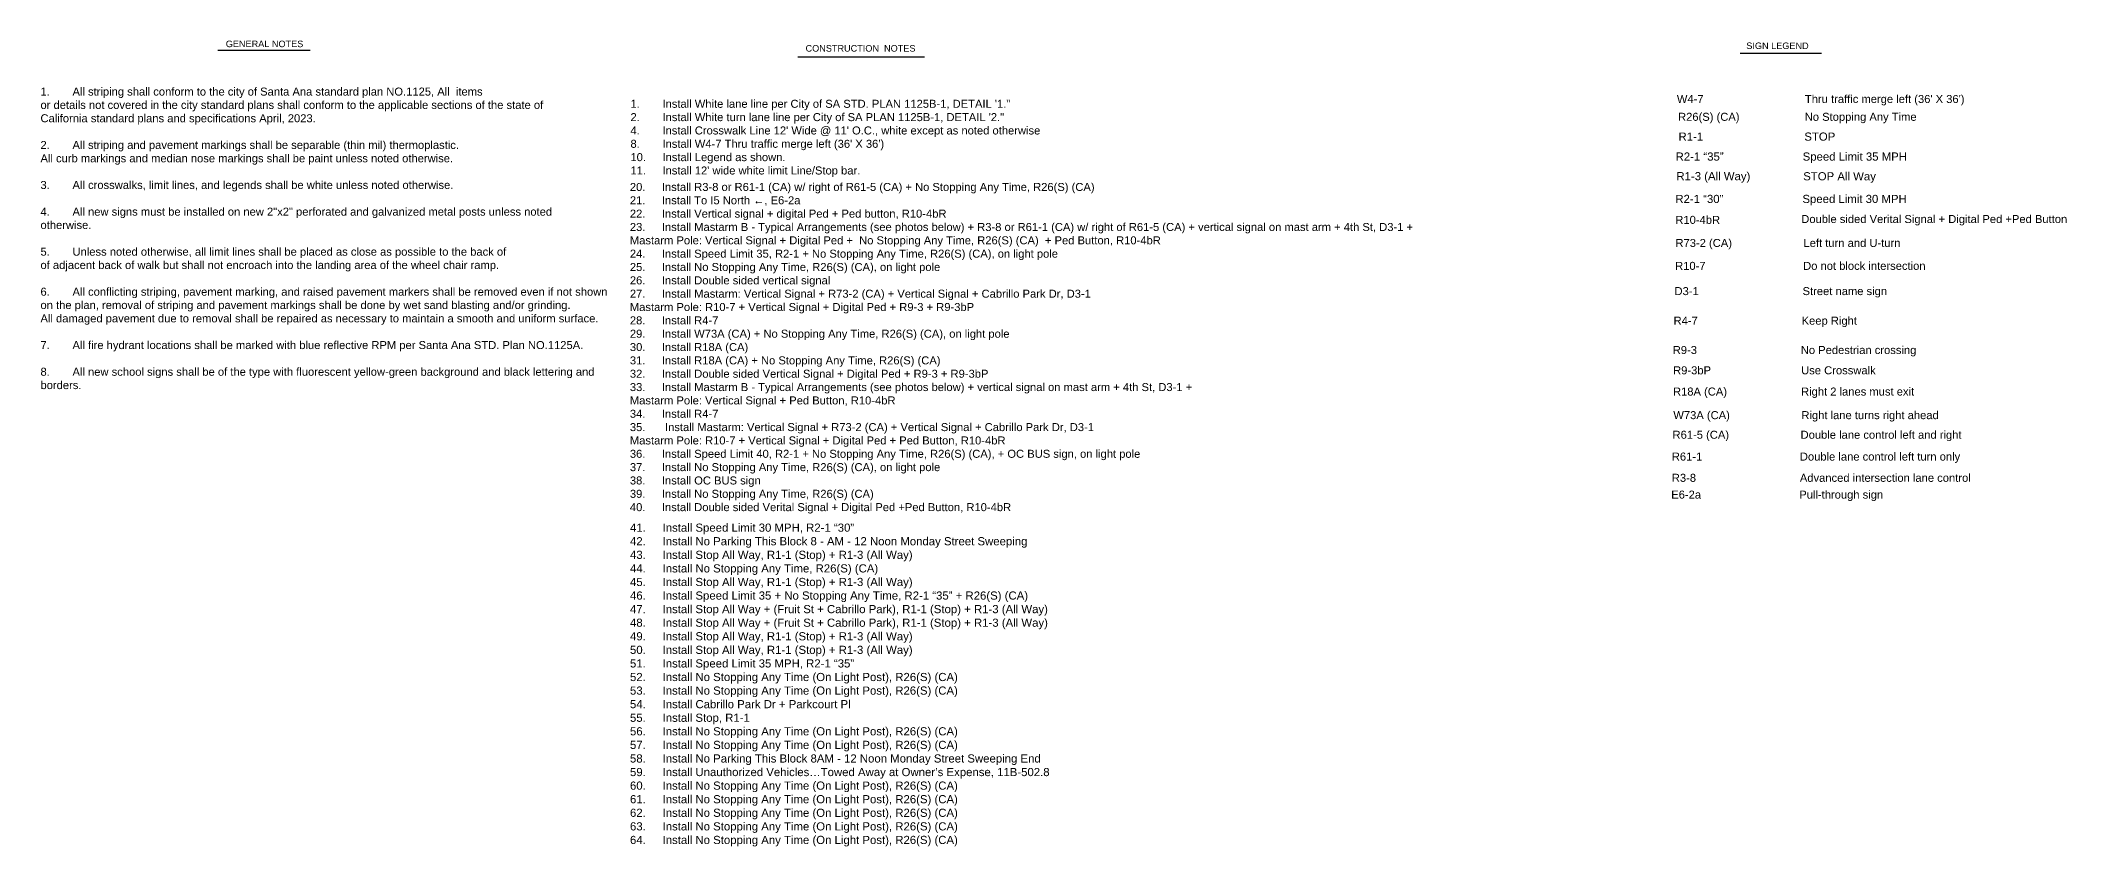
# Model space of a CAD drawing. Header units: inches. Extents: x -7 to 10.2, y -7.3 to 12.2.
# Drawn here: x -7.02 to 10.24, y -7.34 to -0.48 of the extents above; entities that cross this region are included whole.
import ezdxf

# ---------------------------------------------------------------- set-up
doc = ezdxf.new("R2010")
doc.units = ezdxf.units.IN
doc.header["$MEASUREMENT"] = 0
doc.layers.get('0').update_dxf_attribs({"lineweight": 30})
doc.layers.add('C-SIDEWALK-CURB', color=92, linetype='Continuous')
doc.styles.get("Standard").update_dxf_attribs({"font": 'arial.ttf'})

msp = doc.modelspace()

# ---------------------------------------------------------------- linework, layer by layer
at = {"layer": 'C-SIDEWALK-CURB', "color": 7}
for p, q in [((-5.513, -0.556, 44.164), (-4.727, -0.556, 44.164)), ((-0.572, -0.614, 44.164), (0.507, -0.614, 44.164)), ((7.457, -0.582, 44.164), (8.149, -0.582, 44.164))]:
    msp.add_line(p, q, dxfattribs=at)

# ---------------------------------------------------------------- texts
at = {"color": 7, "linetype": 'Continuous', "attachment_point": 1}
for s, insert, char_height, width in [("W4-7 ^I^I^I^IThru traffic merge left (36' X 36')", (6.918, -0.939, 44.164), 0.06819, 2.75254), ('R26(S) (CA)                     No Stopping Any Time ', (6.928, -1.091, 44.164), 0.06819, 2.57186), ('R1-1                                STOP', (6.932, -1.259, 44.164), 0.0694, 2.16303), ('R2-1 “35”                         Speed Limit 35 MPH', (6.907, -1.429, 44.164), 0.0694, 3.60188), ('R1-3 (All Way)\\P', (6.914, -1.596, 44.164), 0.0694, 0.65095), ('^I                              STOP All Way', (6.909, -1.597, 44.164), 0.0694, 2.16303), ('R2-1 “30”                         Speed Limit 30 MPH', (6.905, -1.79, 44.164), 0.0694, 3.60188), ('R10-4bR', (6.905, -1.969, 44.164), 0.0682, 0.39209), ('Double sided Verital Signal + Digital Ped +Ped Button', (7.978, -1.962, 44.164), 0.06819, 2.36628), ('R73-2 (CA)^I^I^ILeft turn and U-turn', (6.906, -2.166, 44.164), 0.06819, 3.94562), ('R10-7^I^I^I^IDo not block intersection', (6.903, -2.361, 44.164), 0.06819, 3.33767), ('D3-1^I^I^I^IStreet name sign', (6.898, -2.576, 44.164), 0.06819, 2.73128), ('R4-7^I^I^I^IKeep Right', (6.89, -2.828, 44.164), 0.06819, 2.24926), ('R9-3^I^I^I^INo Pedestrian crossing', (6.883, -3.078, 44.164), 0.06819, 2.64344), ('R9-3bP ^I^I^IUse Crosswalk', (6.886, -3.251, 44.164), 0.06819, 2.47362), ('R18A (CA)^I^I^IRight 2 lanes must exit', (6.885, -3.432, 44.164), 0.06819, 2.63637), ('W73A (CA)^I^I^IRight lane turns right ahead', (6.888, -3.633, 44.164), 0.06819, 2.48903), ('R61-5 (CA)^I^I^IDouble lane control left and right', (6.881, -3.8, 44.164), 0.06819, 2.8845), ('R61-1 ^I^I^IDouble lane control left turn only', (6.875, -3.986, 44.164), 0.06819, 3.0257), ('E6-2a^I^I^I^IPull-through sign', (6.87, -4.31, 44.164), 0.06819, 3.16758), ('R3-8 ^I^I^I^IAdvanced intersection lane control', (6.875, -4.167, 44.164), 0.06819, 3.08537), ('41.^IInstall Speed Limit 30 MPH, R2-1 “30” \\P42.^IInstall No Parking This Block 8 - AM - 12 Noon Monday Street Sweeping\\P43.^IInstall Stop All Way, R1-1 (Stop) + R1-3 (All Way)\\P44.^IInstall No Stopping Any Time, R26(S) (CA)\\P45.^IInstall Stop All Way, R1-1 (Stop) + R1-3 (All Way)\\P46.^IInstall Speed Limit 35 + No Stopping Any Time, R2-1 “35” + R26(S) (CA)\\P47.^IInstall Stop All Way + (Fruit St + Cabrillo Park), R1-1 (Stop) + R1-3 (All Way)\\P48.^IInstall Stop All Way + (Fruit St + Cabrillo Park), R1-1 (Stop) + R1-3 (All Way)\\P49.^IInstall Stop All Way, R1-1 (Stop) + R1-3 (All Way)\\P50.^IInstall Stop All Way, R1-1 (Stop) + R1-3 (All Way)\\P51.^IInstall Speed Limit 35 MPH, R2-1 “35”\\P52.^IInstall No Stopping Any Time (On Light Post), R26(S) (CA)\\P53.^IInstall No Stopping Any Time (On Light Post), R26(S) (CA)\\P54.^IInstall Cabrillo Park Dr + Parkcourt Pl\\P55.^IInstall Stop, R1-1\\P56.^IInstall No Stopping Any Time (On Light Post), R26(S) (CA)\\P57.^IInstall No Stopping Any Time (On Light Post), R26(S) (CA)\\P58.^IInstall No Parking This Block 8AM - 12 Noon Monday Street Sweeping End\\P59.^IInstall Unauthorized Vehicles…Towed Away at Owner’s Expense, 11B-502.8\\P60.^IInstall No Stopping Any Time (On Light Post), R26(S) (CA)\\P61.^IInstall No Stopping Any Time (On Light Post), R26(S) (CA)\\P62.^IInstall No Stopping Any Time (On Light Post), R26(S) (CA)\\P63.^IInstall No Stopping Any Time (On Light Post), R26(S) (CA)\\P64.^IInstall No Stopping Any Time (On Light Post), R26(S) (CA)', (-2.002, -4.591, 44.164), 0.0694, 5.43338)]:
    msp.add_mtext(s, dxfattribs=dict(at, insert=insert, char_height=char_height, width=width))
at = {"layer": 'C-SIDEWALK-CURB', "color": 7, "linetype": 'Continuous', "attachment_point": 1}
for s, insert, char_height, width in [('GENERAL NOTES', (-5.446, -0.476, 44.164), 0.05562, 8.06569), ('CONSTRUCTION  NOTES', (-0.506, -0.514, 44.164), 0.05562, 8.06569), ('SIGN LEGEND ', (7.51, -0.492, 44.164), 0.05562, 8.06569), ('1.^IAll striping shall conform to the city of Santa Ana standard plan NO.1125, All  items \\Por details not covered in the city standard plans shall conform to the applicable sections of the state of\\PCalifornia standard plans and specifications April, 2023.\\P\\P2.^IAll striping and pavement markings shall be separable (thin mil) thermoplastic.^JAll curb markings and median nose markings shall be paint unless noted otherwise.\\P\\P3.^IAll crosswalks, limit lines, and legends shall be white unless noted otherwise. \\P\\P4.^IAll new signs must be installed on new 2"x2" perforated and galvanized metal posts unless noted \\Potherwise.\\P\\P5.^IUnless noted otherwise, all limit lines shall be placed as close as possible to the back of \\Pof adjacent back of walk but shall not encroach into the landing area of the wheel chair ramp.\\P\\P6.^IAll conflicting striping, pavement marking, and raised pavement markers shall be removed even if not shown ^I\\Pon the plan, removal of striping and pavement markings shall be done by wet sand blasting and/or grinding.\\PAll damaged pavement due to removal shall be repaired as necessary to maintain a smooth and uniform surface.\\P\\P7.^IAll fire hydrant locations shall be marked with blue reflective RPM per Santa Ana STD. Plan NO.1125A.\\P\\P8.^IAll new school signs shall be of the type with fluorescent yellow-green background and black lettering and \\Pborders.', (-7.025, -0.876, 44.164), 0.068193, 9.88789), ('1.^IInstall White lane line per City of SA STD. PLAN 1125B-1, DETAIL \'1."\\P2.^IInstall White turn lane line per City of SA PLAN 1125B-1, DETAIL \'2."\\P4.^IInstall Crosswalk Line 12\' Wide @ 11\' O.C., white except as noted otherwise\\P8.^IInstall W4-7 Thru traffic merge left (36\' X 36\')\\P10.^IInstall Legend as shown.\\P11.^IInstall 12\' wide white limit Line/Stop bar.', (-1.998, -0.98, 44.164), 0.06819, 9.88789), ('\\P20.^IInstall R3-8 or R61-1 (CA) w/ right of R61-5 (CA) + No Stopping Any Time, R26(S) (CA) \\P21.^IInstall To I5 North ←, E6-2a\\P22.^IInstall Vertical signal + digital Ped + Ped button, R10-4bR\\P23.^IInstall Mastarm B - Typical Arrangements (see photos below) + R3-8 or R61-1 (CA) w/ right of R61-5 (CA) + vertical signal on mast arm + 4th St, D3-1 + \\PMastarm Pole: Vertical Signal + Digital Ped +  No Stopping Any Time, R26(S) (CA)  + Ped Button, R10-4bR\\P24.^IInstall Speed Limit 35, R2-1 + No Stopping Any Time, R26(S) (CA), on light pole\\P25.^IInstall No Stopping Any Time, R26(S) (CA), on light pole\\P26.^IInstall Double sided vertical signal\\P27.^IInstall Mastarm: Vertical Signal + R73-2 (CA) + Vertical Signal + Cabrillo Park Dr, D3-1 \\PMastarm Pole: R10-7 + Vertical Signal + Digital Ped + R9-3 + R9-3bP \\P28.^IInstall R4-7\\P29.^IInstall W73A (CA) + No Stopping Any Time, R26(S) (CA), on light pole\\P30.^IInstall R18A (CA)\\P31.^IInstall R18A (CA) + No Stopping Any Time, R26(S) (CA)\\P32.^IInstall Double sided Vertical Signal + Digital Ped + R9-3 + R9-3bP \\P33.^IInstall Mastarm B - Typical Arrangements (see photos below) + vertical signal on mast arm + 4th St, D3-1 + \\PMastarm Pole: Vertical Signal + Ped Button, R10-4bR\\P34.^IInstall R4-7\\P35.^I Install Mastarm: Vertical Signal + R73-2 (CA) + Vertical Signal + Cabrillo Park Dr, D3-1 \\PMastarm Pole: R10-7 + Vertical Signal + Digital Ped + Ped Button, R10-4bR\\P36.^IInstall Speed Limit 40, R2-1 + No Stopping Any Time, R26(S) (CA), + OC BUS sign, on light pole\\P37.^IInstall No Stopping Any Time, R26(S) (CA), on light pole\\P38.^IInstall OC BUS sign\\P39.^IInstall No Stopping Any Time, R26(S) (CA)\\P40.^IInstall Double sided Verital Signal + Digital Ped +Ped Button, R10-4bR', (-2.003, -1.575, 44.164), 0.068193, 9.88789)]:
    msp.add_mtext(s, dxfattribs=dict(at, insert=insert, char_height=char_height, width=width))

doc.saveas('drawing.dxf')
